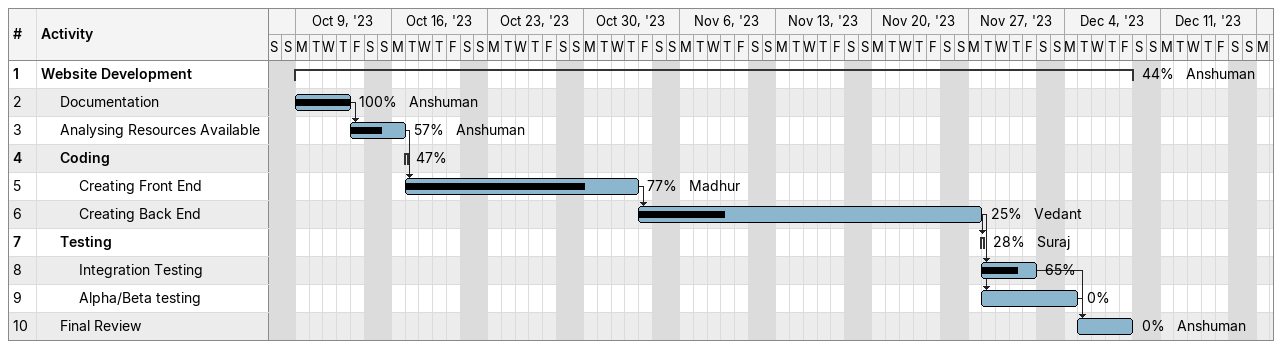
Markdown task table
| ID | Level | Task | Start | Finish | Predecessors | Resources | % complete |
|---|---|---|---|---|---|---|---|
| 1 | 1 | **Website Development** | 2023-10-09 | 2023-12-08 |  | Anshuman | 44 |
| 2 | 2 | Documentation | 2023-10-09 | 2023-10-12 |  | Anshuman | 100 |
| 3 | 2 | Analysing Resources Available | 2023-10-13 | 2023-10-16 | 2 | Anshuman | 57 |
| 4 | 2 | **Coding** | 2023-10-17 | 2023-10-17 |  |  | 47 |
| 5 | 3 | Creating Front End | 2023-10-17 | 2023-11-02 | 3 | Madhur | 77 |
| 6 | 3 | Creating Back End | 2023-11-03 | 2023-11-27 | 5 | Vedant | 25 |
| 7 | 2 | **Testing** | 2023-11-28 | 2023-11-28 | 6 | Suraj | 28 |
| 8 | 3 | Integration Testing | 2023-11-28 | 2023-12-01 | 6 |  | 65 |
| 9 | 3 | Alpha/Beta testing | 2023-11-28 | 2023-12-04 | 6 |  | 0 |
| 10 | 2 | Final Review | 2023-12-05 | 2023-12-08 | 8, 9 | Anshuman | 0 |
